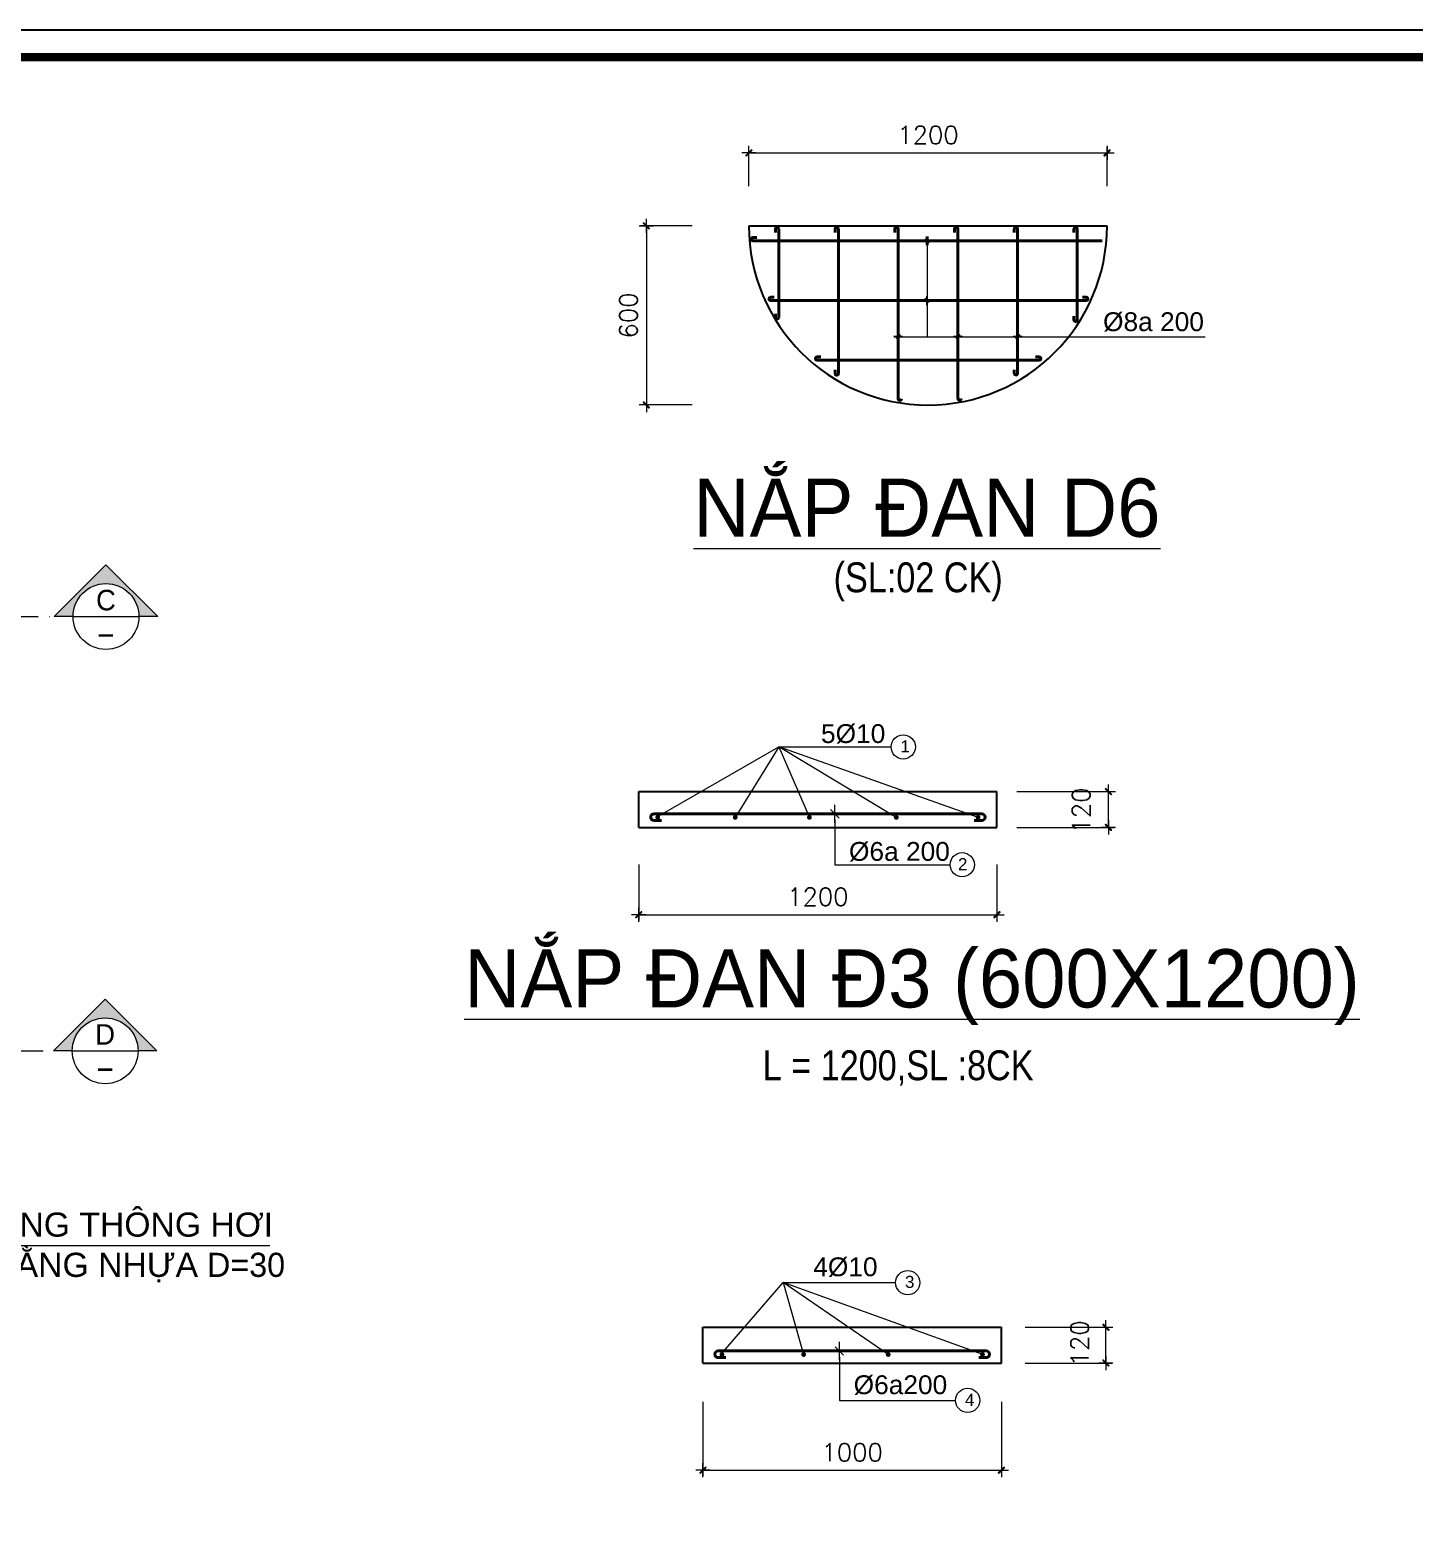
# Model space of a CAD drawing. Header units: millimetres. Extents: x 615730 to 2792744, y 139412 to 597571.
# Drawn here: x 760604 to 769877, y 271300 to 281351 of the extents above; entities that cross this region are included whole.
import ezdxf
from ezdxf.enums import TextEntityAlignment as Align

# ---------------------------------------------------------------- set-up
doc = ezdxf.new("R2010")
doc.units = ezdxf.units.MM
doc.header["$MEASUREMENT"] = 0
doc.header["$PDMODE"] = 34
doc.linetypes.add('CENTER', pattern=[2, 1.25, -0.25, 0.25, -0.25])
doc.linetypes.add('DASHDOT', pattern=[1, 0.5, -0.25, 0, -0.25])
doc.layers.get('0').update_dxf_attribs({"lineweight": 5})
for name, color, linetype, lineweight in [('B', 4, 'Continuous', 18), ('HATCH', 42, 'Continuous', 5), ('KT', 148, 'Continuous', 18), ('NETNGOAITUONG', 1, 'Continuous', 40), ('thay', 7, 'Continuous', 15), ('TIM TRUC', 149, 'DASHDOT', 9)]:
    doc.layers.add(name, color=color, linetype=linetype, lineweight=lineweight)
for name, color, linetype in [('GHICHU', 40, 'Continuous'), ('M1', 7, 'Continuous'), ('MB', 7, 'Continuous'), ('NET2', 5, 'Continuous'), ('TEXT', 2, 'Continuous')]:
    doc.layers.add(name, color=color, linetype=linetype)
doc.styles.add('AVO', font='', dxfattribs={"height": 200})
doc.styles.add('DIM', font='txt.shx', dxfattribs={"height": 120})
doc.styles.add('Ghi chu', font='')
doc.styles.get("Standard").update_dxf_attribs({"font": ''})
doc.styles.add('trung', font='', dxfattribs={"height": 250})
doc.styles.get('AVO').set_extended_font_data('VNI-Helve-Condense')
doc.styles.get('Ghi chu').set_extended_font_data('.VnAvantH')
doc.styles.get('Standard').set_extended_font_data('VNI-Avo')
doc.styles.get('trung').set_extended_font_data('VNI-Helve-Condense')
doc.dimstyles.new('Copy of vu linh50', dxfattribs={"dimscale": 0, "dimtxt": 180, "dimasz": 0.3, "dimexe": 40, "dimexo": 40, "dimgap": 60, "dimtad": 1, "dimdec": 0, "dimlfac": 0.5, "dimtxsty": 'DIM', "dimblk": 'TICK', "dimcen": 250, "dimdle": 40, "dimclrd": 250, "dimclre": 250, "dimclrt": 2, "dimadec": 0, "dimazin": 0, "dimtfac": 1, "dimtdec": 0, "dimtix": 1, "dimtmove": 2, "dimatfit": 3, "dimldrblk": 'DOT', "dimfxl": 1, "dimlwd": -1, "dimlwe": -1, "dimarcsym": 0})
doc.dimstyles.new('vu linh', dxfattribs={"dimscale": 0, "dimtxt": 140, "dimasz": 30, "dimexe": 40, "dimexo": 40, "dimgap": 60, "dimtad": 1, "dimdec": 0, "dimtxsty": 'DIM', "dimblk": 'TICK', "dimcen": 250, "dimdle": 40, "dimclrd": 250, "dimclre": 250, "dimclrt": 2, "dimadec": 0, "dimazin": 0, "dimtfac": 1, "dimtdec": 0, "dimtix": 1, "dimtmove": 2, "dimatfit": 3, "dimldrblk": 'DOT', "dimfxl": 1, "dimlwd": -1, "dimlwe": -1, "dimarcsym": 0})

# ---------------------------------------------------------------- blocks, each defined once
blk = doc.blocks.new('TICK')
at = {"layer": 'B', "ltscale": 3000}
h = blk.add_hatch(color=256, dxfattribs=at)
edge = h.paths.add_edge_path()
edge.add_line((-68.75, -79.36), (-79.36, -68.75))
edge.add_arc((-68.75, -58.15), 15, 135, 225, ccw=False)
edge.add_line((-79.36, -47.54), (47.54, 79.36))
edge.add_arc((58.15, 68.75), 15, 45, 135, ccw=False)
edge.add_line((68.75, 79.36), (79.36, 68.75))
edge.add_arc((68.75, 58.15), 15, -45, 45, ccw=False)
edge.add_line((79.36, 47.54), (-47.54, -79.36))
edge.add_arc((-58.15, -68.75), 15, 225, 315, ccw=False)
for p, q in [((0, 158.16), (0, -158.16)), ((-158.16, 0), (158.16, 0))]:
    blk.add_line(p, q, dxfattribs=at)
blk = doc.blocks.new('*D713')
at = {"layer": 'DEFPOINTS', "color": 0, "ltscale": 10, "transparency": 16777216}
for p in [(767176, 276248), (767830, 276248), (767176, 276008)]:
    blk.add_point(p, dxfattribs=at)
at = {"layer": 'KT', "color": 250, "ltscale": 10, "transparency": 16777216}
for p, q in [((767216, 276248), (767870, 276248)), ((767830, 276008), (767830, 276247)), ((767216, 276008), (767870, 276008))]:
    blk.add_line(p, q, dxfattribs=at)
at = {"layer": 'KT', "color": 250, "ltscale": 10, "transparency": 16777216, "xscale": 0.3, "yscale": 0.3, "zscale": 0.3}
for p, rotation in [((767830, 276248), 90), ((767830, 276008), 270)]:
    blk.add_blockref('TICK', p, dxfattribs=dict(at, rotation=rotation))
at = {"layer": 'KT', "color": 2, "ltscale": 10, "transparency": 16777216, "insert": (767647, 276121), "char_height": 120, "attachment_point": 5, "rotation": 90, "style": 'DIM'}
blk.add_mtext('120', dxfattribs=at)
blk = doc.blocks.new('_DOT')
at = {"color": 0, "linetype": 'ByBlock'}
blk.add_line((-0.5, 0), (-1, 0), dxfattribs=at)
at = {"color": 0, "linetype": 'ByBlock', "const_width": 0.5}
blk.add_lwpolyline([(-0.25, 0, 1), (0.25, 0, 1)], format="xyb", close=True, dxfattribs=at)
blk = doc.blocks.new('AR')
at = {"color": 1}
blk.add_line((-1.5, 0), (1.5, 0), dxfattribs=at)
at = {"color": 3}
blk.add_line((-0.71, -0.71), (0.71, 0.71), dxfattribs=at)
blk = doc.blocks.new('*D714')
at = {"layer": 'DEFPOINTS', "color": 0, "ltscale": 10, "transparency": 16777216}
for p in [(764683, 275799), (767083, 275799), (767083, 275423)]:
    blk.add_point(p, dxfattribs=at)
at = {"layer": 'KT', "color": 250, "ltscale": 10, "transparency": 16777216}
for p, q in [((764683, 275759), (764683, 275383)), ((767083, 275759), (767083, 275383)), ((764683, 275423), (767083, 275423))]:
    blk.add_line(p, q, dxfattribs=at)
at = {"layer": 'KT', "color": 250, "ltscale": 10, "transparency": 16777216, "xscale": 0.3, "yscale": 0.3, "zscale": 0.3, "rotation": 180}
blk.add_blockref('TICK', (764683, 275423), dxfattribs=at)
at = {"layer": 'KT', "color": 250, "ltscale": 10, "transparency": 16777216, "xscale": 0.3, "yscale": 0.3, "zscale": 0.3}
blk.add_blockref('TICK', (767083, 275423), dxfattribs=at)
at = {"layer": 'KT', "color": 2, "ltscale": 10, "transparency": 16777216, "insert": (765883, 275543), "char_height": 120, "attachment_point": 5, "style": 'DIM'}
blk.add_mtext('1200', dxfattribs=at)
blk = doc.blocks.new('*D715')
at = {"layer": 'DEFPOINTS', "color": 0, "ltscale": 10, "transparency": 16777216}
for p in [(767232, 272659), (767813, 272659), (767232, 272419)]:
    blk.add_point(p, dxfattribs=at)
at = {"layer": 'KT', "color": 250, "ltscale": 10, "transparency": 16777216}
for p, q in [((767272, 272659), (767853, 272659)), ((767813, 272419), (767813, 272658)), ((767272, 272419), (767853, 272419))]:
    blk.add_line(p, q, dxfattribs=at)
at = {"layer": 'KT', "color": 250, "ltscale": 10, "transparency": 16777216, "xscale": 0.3, "yscale": 0.3, "zscale": 0.3}
for p, rotation in [((767813, 272659), 90), ((767813, 272419), 270)]:
    blk.add_blockref('TICK', p, dxfattribs=dict(at, rotation=rotation))
at = {"layer": 'KT', "color": 2, "ltscale": 10, "transparency": 16777216, "insert": (767637, 272551), "char_height": 120, "attachment_point": 5, "rotation": 90, "style": 'DIM'}
blk.add_mtext('120', dxfattribs=at)
blk = doc.blocks.new('*D716')
at = {"layer": 'DEFPOINTS', "color": 0, "ltscale": 10, "transparency": 16777216}
for p in [(765113, 272198), (767113, 272198), (767113, 271701)]:
    blk.add_point(p, dxfattribs=at)
at = {"layer": 'KT', "color": 250, "ltscale": 10, "transparency": 16777216}
for p, q in [((765113, 272158), (765113, 271661)), ((767113, 272158), (767113, 271661)), ((765114, 271701), (767113, 271701))]:
    blk.add_line(p, q, dxfattribs=at)
at = {"layer": 'KT', "color": 250, "ltscale": 10, "transparency": 16777216, "xscale": 0.3, "yscale": 0.3, "zscale": 0.3, "rotation": 180}
blk.add_blockref('TICK', (765113, 271701), dxfattribs=at)
at = {"layer": 'KT', "color": 250, "ltscale": 10, "transparency": 16777216, "xscale": 0.3, "yscale": 0.3, "zscale": 0.3}
blk.add_blockref('TICK', (767113, 271701), dxfattribs=at)
at = {"layer": 'KT', "color": 2, "ltscale": 10, "transparency": 16777216, "insert": (766113, 271821), "char_height": 120, "attachment_point": 5, "style": 'DIM'}
blk.add_mtext('1000', dxfattribs=at)
blk = doc.blocks.new('Vet cat ngang')
at = {"layer": 'HATCH'}
blk.add_hatch(color=256, dxfattribs=at).paths.add_polyline_path([(0, 707), (-707, 0), (-450, 0, -1), (450, 0), (707, 0)])
blk.add_line((-450, 0), (450, 0))
blk.add_circle((0, 0), 450)
for p, q in [((-707, 0), (0, 707)), ((707, 0), (0, 707)), ((-450, 0), (-707, 0)), ((707, 0), (450, 0))]:
    blk.add_line(p, q, dxfattribs=at)
at = {"layer": 'TEXT', "style": 'Ghi chu'}
blk.add_attdef('A', text='', height=300, dxfattribs=at).set_placement((0, 50), align=Align.CENTER)
at = {"layer": 'TEXT', "style": 'DIM', "width": 0.75}
blk.add_attdef('KT-00', text='', height=200, dxfattribs=at).set_placement((0, -75), align=Align.TOP_CENTER)
blk = doc.blocks.new('*D711')
at = {"layer": 'DEFPOINTS', "color": 0, "ltscale": 10, "transparency": 16777216}
for p in [(765081, 280038), (764734, 278838), (765081, 278838)]:
    blk.add_point(p, dxfattribs=at)
at = {"layer": 'KT', "color": 250, "ltscale": 10, "transparency": 16777216}
for p, q in [((765041, 280038), (764694, 280038)), ((764734, 280038), (764734, 278838)), ((765041, 278838), (764694, 278838))]:
    blk.add_line(p, q, dxfattribs=at)
at = {"layer": 'KT', "color": 250, "ltscale": 10, "transparency": 16777216, "xscale": 0.3, "yscale": 0.3, "zscale": 0.3}
for p, rotation in [((764734, 280038), 90), ((764734, 278838), 270)]:
    blk.add_blockref('TICK', p, dxfattribs=dict(at, rotation=rotation))
at = {"layer": 'KT', "color": 2, "ltscale": 10, "transparency": 16777216, "insert": (764614, 279438), "char_height": 120, "attachment_point": 5, "rotation": 90, "style": 'DIM'}
blk.add_mtext('600', dxfattribs=at)
blk = doc.blocks.new('*D712')
at = {"layer": 'DEFPOINTS', "color": 0, "ltscale": 10, "transparency": 16777216}
for p in [(767821, 280527), (765421, 280264), (767821, 280264)]:
    blk.add_point(p, dxfattribs=at)
at = {"layer": 'KT', "color": 250, "ltscale": 10, "transparency": 16777216}
for p, q in [((765421, 280304), (765421, 280567)), ((765421, 280527), (767820, 280527)), ((767821, 280304), (767821, 280567))]:
    blk.add_line(p, q, dxfattribs=at)
at = {"layer": 'KT', "color": 250, "ltscale": 10, "transparency": 16777216, "xscale": 0.3, "yscale": 0.3, "zscale": 0.3, "rotation": 180}
blk.add_blockref('TICK', (765421, 280527), dxfattribs=at)
at = {"layer": 'KT', "color": 250, "ltscale": 10, "transparency": 16777216, "xscale": 0.3, "yscale": 0.3, "zscale": 0.3}
blk.add_blockref('TICK', (767821, 280527), dxfattribs=at)
at = {"layer": 'KT', "color": 2, "ltscale": 10, "transparency": 16777216, "insert": (766621, 280647), "char_height": 120, "attachment_point": 5, "style": 'DIM'}
blk.add_mtext('1200', dxfattribs=at)

msp = doc.modelspace()

# ---------------------------------------------------------------- linework, layer by layer
at = {"layer": 'KT', "ltscale": 10}
for p, q in [((766615.3, 279917.9), (766615.3, 279294.7)), ((766441.1, 279294.7), (768476.9, 279294.7)), ((764806.8, 276079.4), (765620.6, 276546.9)), ((765620.6, 276546.9), (765329.4, 276075)), ((765620.6, 276546.9), (765826.4, 276075)), ((766957.3, 276074.1), (765620.6, 276546.9)), ((766408.8, 276075), (765620.6, 276546.9)), ((765620.6, 276546.9), (766373.8, 276546.9)), ((765997.2, 276059.1), (765997.2, 275757.6)), ((765997.2, 275757.6), (766769.1, 275757.6)), ((765237, 272480.5), (765650.7, 272957.7)), ((765650.7, 272957.7), (765787.8, 272476.1)), ((765650.7, 272957.7), (766404, 272957.7)), ((766354.3, 272476.1), (765650.7, 272957.7)), ((766987.5, 272475.2), (765650.7, 272957.7)), ((766027.4, 272460.2), (766027.4, 272168.5)), ((766027.4, 272168.5), (766805.6, 272168.5))]:
    msp.add_line(p, q, dxfattribs=at)
at = {"layer": 'KT', "color": 2, "ltscale": 10}
for centre in [(766455, 276546.9), (766850.3, 275757.6), (766485.2, 272957.7), (766886.8, 272168.5)]:
    msp.add_circle(centre, 81.2, dxfattribs=at)
at = {"layer": 'M1', "ltscale": 10}
for p, q in [((764683.1, 276007.8), (764683.1, 276247.8)), ((764683.1, 276247.8), (767083.1, 276247.8)), ((767083.1, 276007.8), (767083.1, 276247.8)), ((764683.1, 276007.8), (767083.1, 276007.8)), ((765113.3, 272418.6), (765113.3, 272658.6)), ((765113.3, 272658.6), (767113.3, 272658.6)), ((767113.3, 272418.6), (767113.3, 272658.6)), ((765113.3, 272418.6), (767113.3, 272418.6))]:
    msp.add_line(p, q, dxfattribs=at)
msp.add_arc((766620.5, 280037.9), 1200, 180, 0, dxfattribs=at)
at = {"layer": 'MB', "color": 1}
msp.add_line((765420.5, 280037.9), (767820.5, 280037.9), dxfattribs=at)
at = {"layer": 'NET2', "ltscale": 10}
msp.add_lwpolyline([(742474.9, 281350.5), (742474.9, 261086.5), (771134, 261086.5), (771134, 281350.5)], close=True, dxfattribs=at)
at = {"layer": 'NETNGOAITUONG'}
for p, q in [((765621.1, 280017.7), (765621.1, 279424.5)), ((766021.1, 280017.7), (766021.1, 279049.1)), ((766421.1, 280017.7), (766421.1, 278905.4)), ((766821.1, 280017.7), (766821.1, 278905.5)), ((767221.1, 280017.7), (767221.1, 279049.8)), ((767621.1, 280017.7), (767621.1, 279408.6)), ((765449.1, 279937.9), (767788, 279937.9)), ((765566.3, 279537.9), (767680.7, 279537.9)), ((765877.7, 279137.9), (767366.7, 279137.9))]:
    msp.add_line(p, q, dxfattribs=at)
at = {"layer": 'NETNGOAITUONG', "color": 6}
for p, q in [((764785.4, 276099.1), (766980.9, 276099.1)), ((765215.6, 272500.2), (767011, 272500.2))]:
    msp.add_line(p, q, dxfattribs=at)
at = {"layer": 'NETNGOAITUONG'}
for points in [[(765598.6, 279992.8), (765598.6, 280017.7, -1), (765621.1, 280017.7, -1)], [(765998.6, 279992.8), (765998.6, 280017.7, -1), (766021.1, 280017.7, -1)], [(766398.6, 279992.8), (766398.6, 280017.7, -1), (766421.1, 280017.7, -1)], [(766798.6, 279992.8), (766798.6, 280017.7, -1), (766821.1, 280017.7, -1)], [(767198.6, 279992.8), (767198.6, 280017.7, -1), (767221.1, 280017.7, -1)], [(767598.6, 279992.8), (767598.6, 280017.7, -1), (767621.1, 280017.7, -1)], [(765474, 279960.4), (765449.1, 279960.4, 1), (765449.1, 279937.9, 1)], [(765591.2, 279560.4), (765566.3, 279560.4, 1), (765566.3, 279537.9, 1)], [(767655.8, 279560.4), (767680.7, 279560.4, -1), (767680.7, 279537.9, -1)], [(765598.6, 279449.4), (765598.6, 279424.5, 1), (765621.1, 279424.5, 1)], [(767598.6, 279433.5), (767598.6, 279408.6, 1), (767621.1, 279408.6, 1)], [(765902.7, 279160.4), (765877.7, 279160.4, 1), (765877.7, 279137.9, 1)], [(767341.7, 279160.4), (767366.7, 279160.4, -1), (767366.7, 279137.9, -1)], [(765998.6, 279074), (765998.6, 279049.1, 1), (766021.1, 279049.1, 1)], [(767198.6, 279074.7), (767198.6, 279049.8, 1), (767221.1, 279049.8, 1)], [(766421.1, 278905.4), (766421.1, 278880.4, 1), (766443.6, 278880.4, 1)], [(766821.1, 278905.5), (766821.1, 278880.6, 1), (766843.6, 278880.6, 1)]]:
    msp.add_lwpolyline(points, format="xyb", dxfattribs=at)
at = {"layer": 'NETNGOAITUONG', "color": 6}
for points in [[(764835.3, 276054.1), (764785.4, 276054.1, -1), (764785.4, 276099.1, -1)], [(766931, 276054.1), (766980.9, 276054.1, 1), (766980.9, 276099.1, 1)], [(765265.4, 272455.1), (765215.6, 272455.1, -1), (765215.6, 272500.2, -1)], [(766961.1, 272455.1), (767011, 272455.1, 1), (767011, 272500.2, 1)]]:
    msp.add_lwpolyline(points, format="xyb", dxfattribs=at)
at = {"layer": 'NETNGOAITUONG', "const_width": 16}
for points in [[(764818.2, 276075, 1), (764802.2, 276075, 1)], [(765337.4, 276075, 1), (765321.4, 276075, 1)], [(765834.4, 276075, 1), (765818.4, 276075, 1)], [(766416.8, 276075, 1), (766400.8, 276075, 1)], [(766948.1, 276075, -1), (766964.1, 276075, -1)], [(765248.4, 272476.1, 1), (765232.4, 272476.1, 1)], [(765795.8, 272476.1, 1), (765779.8, 272476.1, 1)], [(766362.3, 272476.1, 1), (766346.3, 272476.1, 1)], [(766978.2, 272476.1, -1), (766994.2, 272476.1, -1)]]:
    msp.add_lwpolyline(points, format="xyb", close=True, dxfattribs=at)
at = {"layer": 'thay', "lineweight": -2, "ltscale": 10, "const_width": 54.6}
msp.add_lwpolyline([(770911.9, 281168.4), (743176.2, 281168.4), (743176.2, 261268.7), (770911.9, 261268.7)], close=True, dxfattribs=at)
at = {"layer": 'TIM TRUC', "color": 5, "ltscale": 300}
for points in [[(753906.7, 277420.6), (760766.9, 277420.6)], [(746136.9, 274510.6), (760761.3, 274510.6)]]:
    msp.add_lwpolyline(points, dxfattribs=at)

# ---------------------------------------------------------------- block references
at = {"layer": 'KT', "ltscale": 10, "xscale": 40, "yscale": 40, "zscale": 40, "rotation": 90}
for p in [(765997.2, 276099.1), (766027.4, 272500.2)]:
    msp.add_blockref('AR', p, dxfattribs=at)
at = {"layer": 'MB', "color": 1, "xscale": 20, "yscale": 20, "zscale": 20}
for p, rotation in [((766615.3, 279537.9), 90), ((766421.1, 279294.7), 180), ((766821.1, 279294.7), 180), ((767221.1, 279294.7), 180)]:
    msp.add_blockref('AR', p, dxfattribs=dict(at, rotation=rotation))
at = {"layer": 'NETNGOAITUONG', "xscale": 20, "yscale": 20, "zscale": 20, "rotation": 90}
msp.add_blockref('AR', (766615.3, 279937.9), dxfattribs=at)
at = {"layer": 'thay'}
ref = msp.add_blockref('Vet cat ngang', (761113.4, 277420.6), dxfattribs=dict(at, xscale=0.4899999999906868, yscale=0.4899999999906868, zscale=0.4899999999906868))
ref.add_attrib('KT-00', '-', dxfattribs={"layer": 'TEXT', "height": 147, "style": 'Ghi chu', "width": 2}).set_placement((761113.4, 277384.4), align=Align.TOP_CENTER)
ref.add_attrib('A', 'C', dxfattribs={"layer": 'TEXT', "height": 137.2, "style": 'Ghi chu'}).set_placement((761113.4, 277462.2), align=Align.CENTER)
ref = msp.add_blockref('Vet cat ngang', (761107.8, 274510.6), dxfattribs=dict(at, xscale=0.4899999999906868, yscale=0.4899999999906868, zscale=0.4899999999906868))
ref.add_attrib('KT-00', '-', dxfattribs={"layer": 'TEXT', "height": 147, "style": 'Ghi chu', "width": 2}).set_placement((761107.8, 274474.4), align=Align.TOP_CENTER)
ref.add_attrib('A', 'D', dxfattribs={"layer": 'TEXT', "height": 137.2, "style": 'Ghi chu'}).set_placement((761107.8, 274552.2), align=Align.CENTER)

# ---------------------------------------------------------------- texts
at = {"color": 3, "linetype": 'CENTER', "style": 'trung'}
msp.add_text('(SL:02 CK)', height=200, dxfattribs=at).set_placement((765988.5, 277583.3))
at = {"char_height": 390, "width": 26392.6, "attachment_point": 9}
for s, insert in [('{\\LNAÉP ÑAN D6}', (768178.7, 277949.8)), ('{\\LNAÉP ÑAN Ñ3 (600X1200)}', (769514.1, 274684.1))]:
    msp.add_mtext(s, dxfattribs=dict(at, insert=insert))
at = {"color": 1, "linetype": 'CENTER', "insert": (765513.1, 274514.1), "char_height": 200, "width": 6180, "attachment_point": 1, "style": 'trung'}
msp.add_mtext('{\\C3;L = 1200,SL :8CK}', dxfattribs=at)
at = {"layer": 'GHICHU', "attachment_point": 7, "style": 'AVO'}
for s, insert, char_height, width in [('{\\fArial|b0|i0|c0|p34;\\C4;%%C8a 200}', (767793.9, 279328.3), 126.126, 3369.666), ('{\\fArial|b0|i0|c0|p34;\\C4;5%%C10}', (765904.1, 276568.5), 126.126, 3369.666), ('{\\fArial|b0|i0|c0|p34;\\C4;1}', (766436.9, 276510.6), 80.85, 2160.043), ('{\\fArial|b0|i0|c0|p34;\\C4;%%C6a 200}', (766091.6, 275779.2), 126.126, 3369.666), ('{\\fArial|b0|i0|c0|p34;\\C4;2}', (766822.2, 275721.3), 80.85, 2160.043), ('{\\fArial|b0|i0|c0|p34;\\C3;ỐNG THÔNG HƠI\\PBẰNG NHỰA\\fVNI-Avo|b0|i0|c0|p2; D=30}', (760357.9, 272960.5), 161.7, 4320.085), ('{\\fArial|b0|i0|c0|p34;\\C4;4%%C10}', (765852.3, 272996), 126.126, 3369.666), ('{\\fArial|b0|i0|c0|p34;\\C4;3}', (766467.1, 272921.4), 80.85, 2160.043), ('{\\fArial|b0|i0|c0|p34;\\C4;%%C6a200}', (766122.9, 272205.8), 126.126, 3369.666), ('{\\fArial|b0|i0|c0|p34;\\C4;4}', (766868.7, 272132.1), 80.85, 2160.043)]:
    msp.add_mtext(s, dxfattribs=dict(at, insert=insert, char_height=char_height, width=width))

# ---------------------------------------------------------------- dimensions: what is measured, and where the dimension line sits
at = {"layer": 'KT', "ltscale": 10}
for base, p1, p2, text, picture, middle in [((767820.5, 280526.6), (765420.5, 280263.6), (767820.5, 280263.6), '1200', '*D712', (766620.5, 280646.6)), ((767083.1, 275422.7), (764683.1, 275799.2), (767083.1, 275799.2), '1200', '*D714', (765883.1, 275542.7)), ((767113.3, 271700.6), (765113.3, 272197.6), (767113.3, 272197.6), '1000', '*D716', (766113.3, 271820.6))]:
    dim = msp.add_linear_dim(base=base, p1=p1, p2=p2, text=text, dimstyle='Copy of vu linh50', override={"dimscale": 1}, dxfattribs=at)
    dim.commit()
    dim.dimension.update_dxf_attribs({"geometry": picture, "text_midpoint": middle})
dim = msp.add_linear_dim(base=(764734.3, 278837.9), p1=(765080.7, 280037.9), p2=(765080.7, 278837.9), angle=90, text='600', dimstyle='Copy of vu linh50', override={"dimscale": 1}, dxfattribs=at)
dim.commit()
dim.dimension.update_dxf_attribs({"geometry": '*D711', "text_midpoint": (764614.3, 279437.9)})
for base, p1, p2, picture, middle in [((767830.1, 276247.8), (767176.4, 276007.8), (767176.4, 276247.8), '*D713', (767646.9, 276120.6)), ((767812.7, 272658.6), (767231.6, 272418.6), (767231.6, 272658.6), '*D715', (767636.9, 272550.6))]:
    dim = msp.add_linear_dim(base=base, p1=p1, p2=p2, angle=90, text='120', dimstyle='Copy of vu linh50', override={"dimscale": 1}, dxfattribs=at)
    dim.commit()
    dim.dimension.update_dxf_attribs({"geometry": picture, "text_midpoint": middle, "dimtype": 160})

# ---------------------------------------------------------------- leaders
msp.add_leader([(758672.5, 274636.7), (758672.5, 273206.4), (762210.2, 273206.4)], dimstyle='vu linh', override={"dimscale": 1, "dimasz": 20, "dimtad": 0}, dxfattribs=at)

doc.saveas('drawing.dxf')
